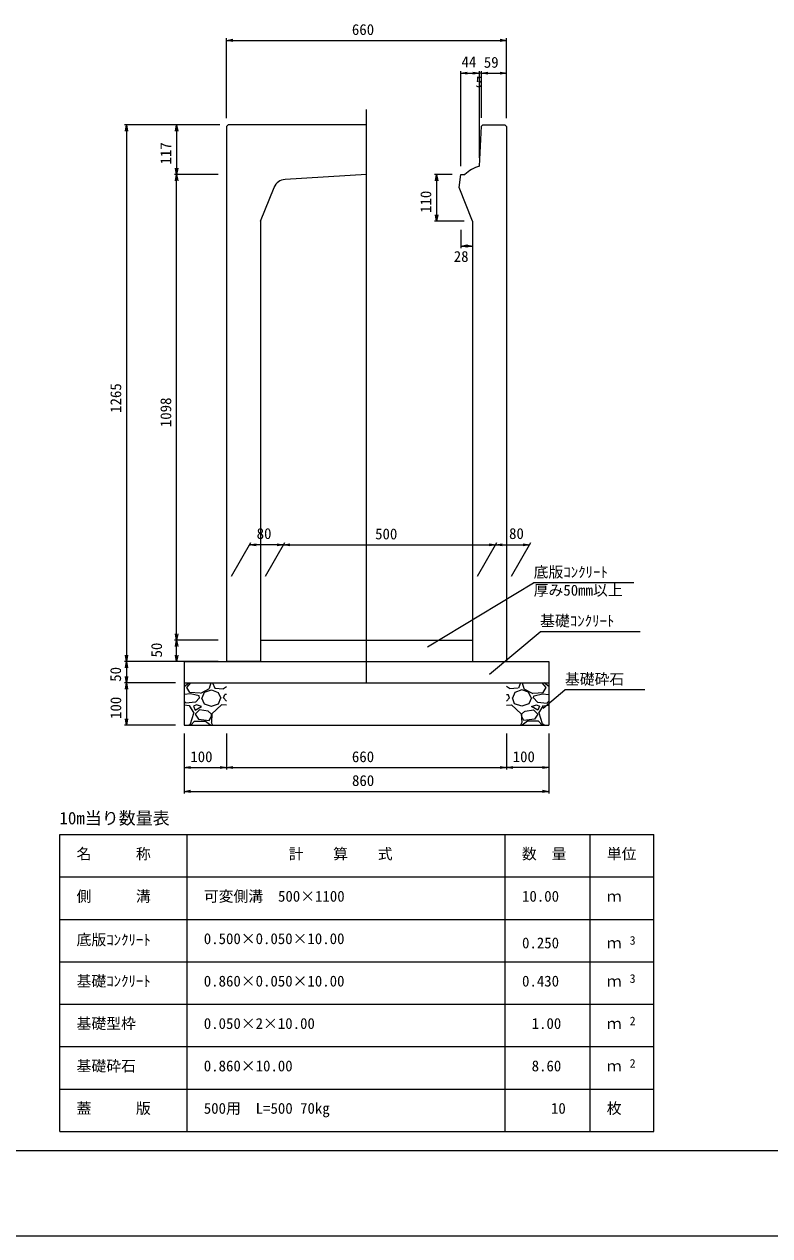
# Model space of a CAD drawing. Units: millimetres, scale not verified. Extents: x 2 to 84102, y -2 to 59398.
# Drawn here: x 39237 to 56813, y -2 to 28561 of the extents above; entities that cross this region are included whole.
import ezdxf
from ezdxf.enums import TextEntityAlignment as Align

# ---------------------------------------------------------------- set-up
doc = ezdxf.new("R2010")
doc.units = ezdxf.units.MM
doc.header["$LTSCALE"] = 100
for name, color, linetype, lineweight in [('0_2', 7, 'Continuous', 9), ('D-STR-DIM', 7, 'Continuous', 18), ('D-STR-DIM（寸法）', 7, 'Continuous', 18), ('D-STR-HTXT（旗揚げ）', 4, 'Continuous', 18), ('D-STR-STRn（構造物）', 7, 'Continuous', 18), ('D-STR（構造物外形線）', 1, 'Continuous', 18), ('D-TTL(外枠）', 2, 'Continuous', 18), ('DEFPOINTS_3', 8, 'Continuous', 18), ('作図レイヤ', 1, 'Continuous', 18)]:
    doc.layers.add(name, color=color, linetype=linetype, lineweight=lineweight)
doc.layers.add('D-STR-TXT（文字）', color=7, linetype='Continuous')
doc.styles.add('ＭＳ ゴシック', font='')
doc.styles.get('ＭＳ ゴシック').set_extended_font_data('MS Gothic')

msp = doc.modelspace()

# ---------------------------------------------------------------- linework, layer by layer
at = {"layer": '0_2'}
for p, q in [((44006.4, 28180.3), (44156.4, 28205.3)), ((44156.4, 28155.3), (44006.4, 28180.3)), ((50456.4, 28205.3), (50606.4, 28180.3)), ((50606.4, 28180.3), (50456.4, 28155.3)), ((49526.4, 27406.3), (49676.4, 27431.3)), ((49816.4, 27431.3), (49966.4, 27406.3)), ((50014.6, 27406.3), (50164.6, 27431.3)), ((50456.4, 27431.3), (50606.4, 27406.3)), ((49676.4, 27381.3), (49526.4, 27406.3)), ((49966.4, 27406.3), (49816.4, 27381.3)), ((50164.6, 27381.3), (50014.6, 27406.3)), ((50606.4, 27406.3), (50456.4, 27381.3)), ((41624.7, 26036.9), (41649.7, 26186.9)), ((41649.7, 26186.9), (41674.7, 26036.9)), ((42804, 26036.9), (42829, 26186.9)), ((42829, 26186.9), (42854, 26036.9)), ((42829, 25016.9), (42804, 25166.9)), ((42854, 25166.9), (42829, 25016.9)), ((42804, 24866.9), (42829, 25016.9)), ((42829, 25016.9), (42854, 24866.9)), ((48934.1, 24866.9), (48959.1, 25016.9)), ((48959.1, 25016.9), (48984.1, 24866.9)), ((48959.1, 23916.9), (48934.1, 24066.9)), ((48984.1, 24066.9), (48959.1, 23916.9)), ((49526.4, 23331.8), (49676.4, 23356.8)), ((49676.4, 23306.8), (49526.4, 23331.8)), ((49656.4, 23356.8), (49806.4, 23331.8)), ((49806.4, 23331.8), (49656.4, 23306.8)), ((44551, 16289.2), (44701, 16314.2)), ((44701, 16264.2), (44551, 16289.2)), ((45201, 16314.2), (45351, 16289.2)), ((45351, 16289.2), (45201, 16264.2)), ((45351, 16289.2), (45501, 16314.2)), ((45501, 16264.2), (45351, 16289.2)), ((50201, 16314.2), (50351, 16289.2)), ((50351, 16289.2), (50201, 16264.2)), ((50351, 16289.2), (50501, 16314.2)), ((50501, 16264.2), (50351, 16289.2)), ((51001, 16314.2), (51151, 16289.2)), ((51151, 16289.2), (51001, 16264.2)), ((42829, 14036.9), (42804, 14186.9)), ((42804, 13886.9), (42829, 14036.9)), ((42854, 14186.9), (42829, 14036.9)), ((42829, 14036.9), (42854, 13886.9)), ((41649.7, 13536.9), (41624.7, 13686.9)), ((41624.7, 13386.9), (41649.7, 13536.9)), ((41674.7, 13686.9), (41649.7, 13536.9)), ((41649.7, 13536.9), (41674.7, 13386.9)), ((42829, 13536.9), (42804, 13686.9)), ((42854, 13686.9), (42829, 13536.9)), ((41649.7, 13036.9), (41624.7, 13186.9)), ((41674.7, 13186.9), (41649.7, 13036.9)), ((41624.7, 12886.9), (41649.7, 13036.9)), ((41649.7, 13036.9), (41674.7, 12886.9)), ((41649.7, 12036.9), (41624.7, 12186.9)), ((41674.7, 12186.9), (41649.7, 12036.9)), ((43006.4, 11036.9), (43156.4, 11061.9)), ((43156.4, 11011.9), (43006.4, 11036.9)), ((43856.4, 11061.9), (44006.4, 11036.9)), ((44006.4, 11036.9), (43856.4, 11011.9)), ((44006.4, 11036.9), (44156.4, 11061.9)), ((44156.4, 11011.9), (44006.4, 11036.9)), ((50456.4, 11061.9), (50606.4, 11036.9)), ((50606.4, 11036.9), (50456.4, 11011.9)), ((50606.4, 11036.9), (50756.4, 11061.9)), ((50756.4, 11011.9), (50606.4, 11036.9)), ((51456.4, 11061.9), (51606.4, 11036.9)), ((51606.4, 11036.9), (51456.4, 11011.9)), ((43006.4, 10474.6), (43156.4, 10499.6)), ((43156.4, 10449.6), (43006.4, 10474.6)), ((51456.4, 10499.6), (51606.4, 10474.6)), ((51606.4, 10474.6), (51456.4, 10449.6))]:
    msp.add_line(p, q, dxfattribs=at)
at = {"layer": '0_2', "lineweight": 18}
for p, q in [((44006.4, 28180.3), (44026.4, 28180.3)), ((50606.4, 28180.3), (50586.4, 28180.3)), ((49526.4, 27406.3), (49546.4, 27406.3)), ((49966.4, 27406.3), (49946.4, 27406.3)), ((50014.6, 27406.3), (50034.6, 27406.3)), ((50606.4, 27406.3), (50586.4, 27406.3)), ((41649.7, 26186.9), (41649.7, 26166.9)), ((42829, 26186.9), (42829, 26166.9)), ((42829, 25016.9), (42829, 25036.9)), ((42829, 25016.9), (42829, 24996.9)), ((48959.1, 25016.9), (48959.1, 24996.9)), ((48959.1, 23916.9), (48959.1, 23936.9)), ((49526.4, 23331.8), (49546.4, 23331.8)), ((49806.4, 23331.8), (49786.4, 23331.8)), ((44551, 16289.2), (44571, 16289.2)), ((45351, 16289.2), (45331, 16289.2)), ((45351, 16289.2), (45371, 16289.2)), ((50351, 16289.2), (50331, 16289.2)), ((50351, 16289.2), (50371, 16289.2)), ((51151, 16289.2), (51131, 16289.2)), ((42829, 14036.9), (42829, 14056.9)), ((42829, 14036.9), (42829, 14016.9)), ((41649.7, 13536.9), (41649.7, 13556.9)), ((41649.7, 13536.9), (41649.7, 13516.9)), ((42829, 13536.9), (42829, 13556.9)), ((41649.7, 13036.9), (41649.7, 13056.9)), ((41649.7, 13036.9), (41649.7, 13016.9)), ((41649.7, 12036.9), (41649.7, 12056.9)), ((43006.4, 11036.9), (43026.4, 11036.9)), ((44006.4, 11036.9), (43986.4, 11036.9)), ((44006.4, 11036.9), (44026.4, 11036.9)), ((50606.4, 11036.9), (50586.4, 11036.9)), ((50606.4, 11036.9), (50626.4, 11036.9)), ((51606.4, 11036.9), (51586.4, 11036.9)), ((43006.4, 10474.6), (43026.4, 10474.6)), ((51606.4, 10474.6), (51586.4, 10474.6))]:
    msp.add_line(p, q, dxfattribs=at)
at = {"layer": 'D-STR-DIM'}
for p, q in [((43006.4, 11836.9), (43006.4, 10424.6)), ((44006.4, 11836.9), (44006.4, 10986.9)), ((50606.4, 11836.9), (50606.4, 10986.9)), ((51606.4, 11836.9), (51606.4, 10424.6)), ((43026.4, 11036.9), (43986.4, 11036.9)), ((44026.4, 11036.9), (50586.4, 11036.9)), ((51586.4, 11036.9), (50626.4, 11036.9)), ((43026.4, 10474.6), (51586.4, 10474.6))]:
    msp.add_line(p, q, dxfattribs=at)
at = {"layer": 'D-STR-DIM（寸法）'}
for p, q in [((44006.4, 26346.9), (44006.4, 28230.3)), ((44026.4, 28180.3), (50586.4, 28180.3)), ((50606.4, 26346.9), (50606.4, 28230.3)), ((49526.4, 25216.9), (49526.4, 27456.3)), ((49966.4, 25414.2), (49966.4, 27456.3)), ((50014.6, 26356.9), (50014.6, 27456.3)), ((50606.4, 26346.9), (50606.4, 27456.3)), ((49546.4, 27406.3), (49946.4, 27406.3)), ((50014.6, 27406.3), (49966.4, 27406.3)), ((50034.6, 27406.3), (50586.4, 27406.3)), ((43846.4, 26186.9), (41599.7, 26186.9)), ((41649.7, 26166.9), (41649.7, 13556.9)), ((42829, 26166.9), (42829, 25036.9)), ((43806.4, 25016.9), (42779, 25016.9)), ((42829, 14056.9), (42829, 24996.9)), ((49326.4, 25016.9), (48909.1, 25016.9)), ((48959.1, 24996.9), (48959.1, 23936.9)), ((49606.4, 23916.9), (48909.1, 23916.9)), ((49526.4, 23716.9), (49526.4, 23281.8)), ((49806.4, 23716.9), (49806.4, 23281.8)), ((49546.4, 23331.8), (49786.4, 23331.8)), ((44121.8, 15545.9), (44579.9, 16339.2)), ((45331, 16289.2), (44571, 16289.2)), ((44921.8, 15545.9), (45379.9, 16339.2)), ((45371, 16289.2), (50331, 16289.2)), ((49921.8, 15545.9), (50379.9, 16339.2)), ((50371, 16289.2), (51131, 16289.2)), ((50721.8, 15545.9), (51179.9, 16339.2)), ((43806.4, 14036.9), (42779, 14036.9)), ((42829, 13556.9), (42829, 14016.9)), ((42806.4, 13536.9), (41599.7, 13536.9)), ((43806.4, 13536.9), (41599.7, 13536.9)), ((41649.7, 13516.9), (41649.7, 13056.9)), ((42806.4, 13036.9), (41599.7, 13036.9)), ((41649.7, 13016.9), (41649.7, 12056.9)), ((42806.4, 12036.9), (41599.7, 12036.9))]:
    msp.add_line(p, q, dxfattribs=at)
at = {"layer": 'D-STR-HTXT（旗揚げ）'}
for p, q in [((48743.4, 13883), (51246.3, 15389.7)), ((53606.2, 15389.7), (51246.3, 15389.7)), ((50207.1, 13238.8), (51398.9, 14240)), ((53758.7, 14240), (51398.9, 14240)), ((51474.1, 12439.7), (51982.5, 12865.9)), ((53868.9, 12865.9), (51982.5, 12865.9)), ((40077.6, 9456.8), (54077.6, 9456.8)), ((40077.6, 2456.8), (40077.6, 9456.8)), ((43077.6, 2456.8), (43077.6, 9456.8)), ((50577.6, 2456.8), (50577.6, 9456.8)), ((52577.6, 2456.8), (52577.6, 9456.8)), ((54077.6, 2456.8), (54077.6, 9456.8)), ((40077.6, 8456.8), (54077.6, 8456.8)), ((40077.6, 7456.8), (54077.6, 7456.8)), ((40077.6, 6456.8), (54077.6, 6456.8)), ((40077.6, 5456.8), (54077.6, 5456.8)), ((40077.6, 4456.8), (54077.6, 4456.8)), ((40077.6, 3456.8), (54077.6, 3456.8)), ((40077.6, 2456.8), (54077.6, 2456.8))]:
    msp.add_line(p, q, dxfattribs=at)
at = {"layer": 'D-STR-STRn（構造物）'}
for p, q in [((47306.4, 13036.9), (47306.4, 26547.6)), ((44806.4, 14036.9), (49806.4, 14036.9)), ((43006.4, 13536.9), (51606.4, 13536.9)), ((43006.4, 13536.9), (43006.4, 12036.9)), ((51606.4, 13536.9), (51606.4, 12036.9)), ((43006.4, 13036.9), (51606.4, 13036.9)), ((43006.4, 12949.9), (43119, 13036.9)), ((43068.1, 12926.5), (43167.5, 13036.9)), ((43140.1, 12805.9), (43070.1, 12925.9)), ((43598.6, 12895.7), (43388.6, 12785.7)), ((43488.2, 12816.4), (43648.2, 12866.4)), ((43638.4, 13036.3), (43598.4, 12896.3)), ((43647.8, 12866.4), (43807.8, 12806.4)), ((43672.5, 13036.9), (43726.5, 12908.7)), ((43727.5, 12905.9), (43937.5, 12895.9)), ((43938.2, 12897.2), (44006.4, 12949.9)), ((50674.6, 12897.2), (50606.4, 12949.9)), ((50885.2, 12905.9), (50675.2, 12895.9)), ((50965, 12866.4), (50805, 12806.4)), ((50940.2, 13036.9), (50886.3, 12908.7)), ((51124.5, 12816.4), (50964.5, 12866.4)), ((50974.3, 13036.3), (51014.3, 12896.3)), ((51014.2, 12895.7), (51224.1, 12785.7)), ((51544.6, 12926.5), (51445.3, 13036.9)), ((51472.7, 12805.9), (51542.7, 12925.9)), ((51606.4, 12949.9), (51493.8, 13036.9)), ((43159, 12775.3), (43006.4, 12759.2)), ((43047.8, 12559.7), (43006.4, 12604.9)), ((43277.4, 12577), (43047.4, 12557)), ((43387.5, 12788.5), (43137.5, 12808.5)), ((43357.8, 12727), (43157.8, 12777)), ((43368.1, 12676.5), (43278.1, 12576.5)), ((43368.2, 12675.8), (43358.2, 12725.8)), ((43417.2, 12676.7), (43477.2, 12536.7)), ((43427.9, 12676.4), (43487.9, 12816.4)), ((43808.3, 12806.1), (43868.3, 12676.1)), ((43817.8, 12536.9), (43867.8, 12676.9)), ((44006.4, 12604.9), (43937.8, 12679.7)), ((43937.9, 12676.7), (43967.9, 12756.7)), ((44006.4, 12759.2), (43969, 12755.3)), ((50606.4, 12759.2), (50643.8, 12755.3)), ((50606.4, 12604.9), (50675, 12679.7)), ((50674.8, 12676.7), (50644.8, 12756.7)), ((50804.5, 12806.1), (50744.5, 12676.1)), ((50795, 12536.9), (50745, 12676.9)), ((51184.9, 12676.4), (51124.9, 12816.4)), ((51195.5, 12676.7), (51135.5, 12536.7)), ((51225.3, 12788.5), (51475.3, 12808.5)), ((51244.5, 12675.8), (51254.5, 12725.8)), ((51244.6, 12676.5), (51334.6, 12576.5)), ((51255, 12727), (51455, 12777)), ((51335.3, 12577), (51565.3, 12557)), ((51453.8, 12775.3), (51606.4, 12759.2)), ((51565, 12559.7), (51606.4, 12604.9)), ((43128.4, 12495.4), (43006.4, 12505.6)), ((43240.3, 12317), (43130.3, 12497)), ((43158.2, 12066.1), (43238.2, 12316.1)), ((43227.7, 12486.4), (43267.7, 12386.4)), ((43298, 12516), (43228, 12486)), ((43267.8, 12386.7), (43417.8, 12476.7)), ((43267.8, 12296.8), (43347.8, 12176.8)), ((43368.1, 12396.4), (43268.1, 12296.4)), ((43418.4, 12476.6), (43298.4, 12516.6)), ((43569.3, 12367), (43369.3, 12397)), ((43477.3, 12535.7), (43647.3, 12485.7)), ((43650.2, 12294.3), (43570.2, 12364.3)), ((43657.7, 12306.9), (43647.7, 12096.9)), ((43648.1, 12236.5), (43648.1, 12296.5)), ((43648.7, 12485.8), (43818.7, 12535.8)), ((43888.3, 12516.4), (43658.3, 12306.4)), ((44006.4, 12505.6), (43888.4, 12515.4)), ((50606.4, 12505.6), (50724.4, 12515.4)), ((50724.4, 12516.4), (50954.4, 12306.4)), ((50964.1, 12485.8), (50794.1, 12535.8)), ((50955.1, 12306.9), (50965.1, 12096.9)), ((50962.5, 12294.3), (51042.5, 12364.3)), ((50964.6, 12236.5), (50964.6, 12296.5)), ((51135.4, 12535.7), (50965.4, 12485.7)), ((51043.5, 12367), (51243.5, 12397)), ((51194.3, 12476.6), (51314.3, 12516.6)), ((51345, 12386.7), (51195, 12476.7)), ((51244.7, 12396.4), (51344.7, 12296.4)), ((51345, 12296.8), (51265, 12176.8)), ((51314.8, 12516), (51384.8, 12486)), ((51385, 12486.4), (51345, 12386.4)), ((51372.4, 12317), (51482.4, 12497)), ((51454.5, 12066.1), (51374.5, 12316.1)), ((51484.4, 12495.4), (51606.4, 12505.6)), ((43006.4, 12036.9), (51606.4, 12036.9)), ((43119, 12036.9), (43158.2, 12067.2)), ((43167.5, 12036.9), (43248.1, 12126.5)), ((43248.1, 12126.5), (43508.1, 12126.5)), ((43348.4, 12176), (43598.4, 12146)), ((43507.8, 12128.7), (43637.8, 12038.7)), ((43598.4, 12146.6), (43648.4, 12236.6)), ((43646.5, 12098.7), (43672.5, 12036.9)), ((50966.3, 12098.7), (50940.2, 12036.9)), ((51014.4, 12146.6), (50964.4, 12236.6)), ((51105, 12128.7), (50975, 12038.7)), ((51264.3, 12176), (51014.3, 12146)), ((51364.6, 12126.5), (51104.6, 12126.5)), ((51445.3, 12036.9), (51364.6, 12126.5)), ((51493.8, 12036.9), (51454.6, 12067.2))]:
    msp.add_line(p, q, dxfattribs=at)
at = {"layer": 'D-STR（構造物外形線）'}
for p, q in [((44046.4, 26186.9), (44006.4, 26146.9)), ((44006.4, 26146.9), (44006.4, 13536.9)), ((47306.4, 26186.9), (44046.4, 26186.9)), ((49966.4, 25214.2), (50014.8, 26156.9)), ((50046.4, 26186.9), (50014.8, 26156.9)), ((50046.4, 26186.9), (50566.4, 26186.9)), ((50566.4, 26186.9), (50606.4, 26146.9)), ((50606.4, 26146.9), (50606.4, 13536.9)), ((47306.4, 25016.9), (45385.6, 24901.6)), ((49487.7, 24713.6), (49526.4, 25016.9)), ((49526.4, 25016.9), (49626.4, 25016.9)), ((44806.4, 23916.9), (45125.1, 24713.6)), ((49806.4, 23916.9), (49487.7, 24713.6)), ((44806.4, 23916.9), (44806.4, 13536.9)), ((49806.4, 23916.9), (49806.4, 13536.9)), ((44806.4, 13536.9), (44006.4, 13536.9)), ((49806.4, 13536.9), (50606.4, 13536.9))]:
    msp.add_line(p, q, dxfattribs=at)
for centre, radius, start, end in [((50185.7, 24444.9), 800, 105.91092, 134.35825), ((45403.6, 24602.2), 300, 93.43363, 158.19859)]:
    msp.add_arc(centre, radius, start, end, dxfattribs=at)
at = {"layer": 'D-TTL(外枠）'}
msp.add_line((82002.5, 1997.9), (2502.5, 1997.9), dxfattribs=at)
at = {"layer": 'DEFPOINTS_3'}
msp.add_line((2.5, -2.1), (84002.5, -2.1), dxfattribs=at)
at = {"layer": '作図レイヤ'}
msp.add_line((44706.4, 13536.9), (44006.4, 13536.9), dxfattribs=at)

# ---------------------------------------------------------------- texts
at = {"layer": 'D-STR-DIM', "style": 'ＭＳ ゴシック'}
for s, p in [('100', (43151.9, 11086.9)), ('660', (46961.7, 11086.9)), ('100', (50751.9, 11086.9)), ('860', (46964.4, 10524.6))]:
    msp.add_text(s, height=256.6, dxfattribs=at).set_placement(p, align=Align.BOTTOM_LEFT)
at = {"layer": 'D-STR-DIM（寸法）', "style": 'ＭＳ ゴシック'}
for s, p in [('660', (46961.7, 28230.3)), ('44', (49546.2, 27469.5)), ('59', (50071.5, 27457.5)), ('5', (49876.2, 26998.1)), ('28', (49363, 22880.5)), ('80', (44716.1, 16347.5)), ('500', (47509, 16339.2)), ('80', (50666.8, 16347.8))]:
    msp.add_text(s, height=256.6, dxfattribs=at).set_placement(p, align=Align.BOTTOM_LEFT)
for s, p in [('117', (42779, 25253.6)), ('110', (48909.1, 24112.4)), ('1265', (41599.7, 19398.2)), ('1098', (42779, 19061.4)), ('50', (42561.4, 13631.8)), ('50', (41595.7, 13058.6)), ('100', (41599.7, 12182.4))]:
    msp.add_text(s, height=256.6, rotation=90, dxfattribs=at).set_placement(p, align=Align.BOTTOM_LEFT)
at = {"layer": 'D-STR-TXT（文字）', "style": 'ＭＳ ゴシック'}
for s, height, p in [('底版ｺﾝｸﾘｰﾄ', 256.6, (51246.3, 15439.7)), ('厚み50mm以上', 256.6, (51246.3, 15012.5)), ('基礎ｺﾝｸﾘｰﾄ', 256.6, (51398.9, 14290)), ('基礎砕石', 256.6, (51982.5, 12915.9)), ('10m当り数量表', 293.3, (40066.6, 9609.4)), ('名\u3000\u3000\u3000称', 256.6, (40469.8, 8797.1)), ('計\u3000\u3000算\u3000\u3000式', 256.6, (45470.6, 8797.1)), ('数\u3000量', 256.6, (50969.8, 8797.1)), ('単位', 256.6, (52969.8, 8797.1)), ('側\u3000\u3000\u3000溝', 256.6, (40469.8, 7797.1)), ('可変側溝\u3000500×1100', 256.6, (43469.8, 7797.1)), ('10.00', 256.6, (50972.5, 7797.1)), ('ｍ', 256.6, (52969.8, 7797.1)), ('底版ｺﾝｸﾘｰﾄ', 256.6, (40469.8, 6770.6)), ('0.500×0.050×10.00', 256.6, (43469.8, 6797.1)), ('0.250', 256.6, (50972.5, 6697.1)), ('ｍ', 256.6, (52969.8, 6697.1)), ('3', 205.3, (53510, 6797.6)), ('基礎ｺﾝｸﾘｰﾄ', 256.6, (40469.8, 5797.1)), ('0.860×0.050×10.00', 256.6, (43469.8, 5797.1)), ('0.430', 256.6, (50972.5, 5797.1)), ('ｍ', 256.6, (52969.8, 5797.1)), ('3', 205.3, (53510, 5897.6)), ('基礎型枠', 256.6, (40469.8, 4797.1)), ('2', 205.3, (53510, 4897.6)), ('0.050×2×10.00', 256.6, (43469.8, 4797.1)), ('1.00', 256.6, (51199.9, 4797.1)), ('ｍ', 256.6, (52969.8, 4797.1)), ('基礎砕石', 256.6, (40469.8, 3797.1)), ('0.860×10.00', 256.6, (43469.8, 3797.1)), ('8.60', 256.6, (51199.9, 3797.1)), ('ｍ', 256.6, (52969.8, 3797.1)), ('2', 205.3, (53510, 3897.6)), ('蓋\u3000\u3000\u3000版', 256.6, (40469.8, 2797.1)), ('500用\u3000L=500 70kg', 256.6, (43469.8, 2797.1)), ('枚', 256.6, (52969.8, 2797.1)), ('10', 256.6, (51654.8, 2797.1))]:
    msp.add_text(s, height=height, dxfattribs=at).set_placement(p, align=Align.BOTTOM_LEFT)

doc.saveas('drawing.dxf')
